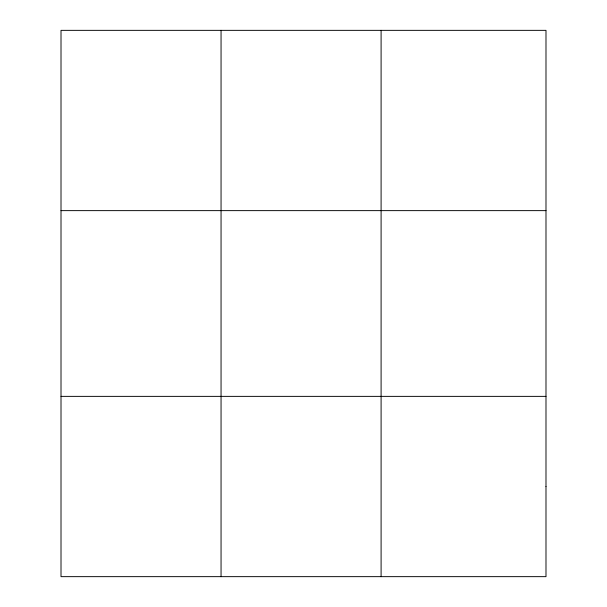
<?xml version="1.0" encoding="UTF-8"?>
<svg xmlns="http://www.w3.org/2000/svg" width="607" height="607" viewBox="0 0 607 607"><rect width="100%" height="100%" fill="white"/><g stroke="black" fill="none" stroke-linecap="round" stroke-linejoin="round"><path stroke-width="0.91" d="M221.054 576.65L221.054 30.35M381.097 576.65L381.097 30.35M61.011 210.629L545.989 210.629M61.011 396.371L545.989 396.371M545.989 486.511L545.989 576.65L61.011 576.65L61.011 30.35L545.989 30.35L545.989 486.511"/></g></svg>
